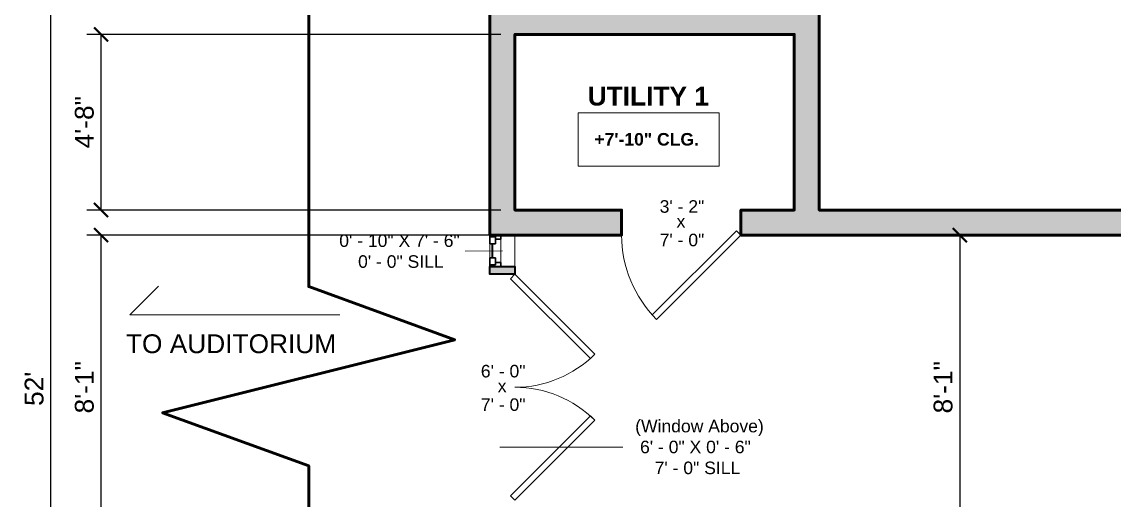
# Model space of a CAD drawing. Header units: inches. Extents: x -2078 to 106214, y -964 to 6385.
# Drawn here: x 28841.3 to 29189.5, y 4066.3 to 4218.8 of the extents above; entities that cross this region are included whole.
import ezdxf

# ---------------------------------------------------------------- set-up
doc = ezdxf.new("R2010")
doc.units = ezdxf.units.IN
doc.header["$MEASUREMENT"] = 0
for name, color, linetype, lineweight in [('A-ANNO', 2, 'Continuous', 5), ('A-ANNO-DIMS', 1, 'Continuous', 9), ('A-DETAIL-1', 4, 'Continuous', 40), ('A-DOOR', 1, 'Continuous', 18), ('A-GLAZ', 2, 'Continuous', 30), ('A-WALL', 3, 'Continuous', 40), ('A-WINDOWS', 2, 'Continuous', 18)]:
    doc.layers.add(name, color=color, linetype=linetype, lineweight=lineweight)
doc.layers.add('A-HATCH', color=9, linetype='Continuous')
doc.styles.add('Arial', font='arial.ttf')
doc.styles.add('Arial_1', font='arial.ttf', dxfattribs={"height": 0.0625})
doc.styles.add('Arial_2', font='arial.ttf', dxfattribs={"height": 3})
doc.styles.add('Arial_B', font='arialbd.ttf', dxfattribs={"height": 4.5})
doc.styles.add('Arial_B_1', font='arialbd.ttf', dxfattribs={"height": 3})
doc.styles.add('JC', font='arial.ttf', dxfattribs={"height": 0.125})
doc.dimstyles.new('JC-DIMS', dxfattribs={"dimtxt": 0.125, "dimasz": 0.09375, "dimexe": 0.09375, "dimexo": 0.09375, "dimgap": 0.046875, "dimtad": 1, "dimdec": 1, "dimzin": 0, "dimdsep": 46, "dimlunit": 4, "dimtxsty": 'JC', "dimblk": 'ARCHTICK', "dimcen": 0.09, "dimclrd": 1, "dimclre": 1, "dimclrt": 256, "dimadec": 0, "dimazin": 0, "dimtfac": 1, "dimtdec": 1, "dimtofl": 0, "dimtmove": 1, "dimatfit": 3, "dimfxl": 1, "dimtolj": 1, "dimtzin": 0, "dimarcsym": 0})

# ---------------------------------------------------------------- blocks, each defined once
blk = doc.blocks.new('JC_DOOR_SINGLE PANEL - SINGLE DOOR-1461113-1-1st Floor - Classroom')
at = {"layer": 'A-DOOR', "lineweight": 30}
for p, q in [((-9.28, -29.46), (17.59, -2.59)), ((17.59, -2.59), (19, -4)), ((19, -4), (-7.87, -30.87)), ((-7.87, -30.87), (-9.28, -29.46))]:
    blk.add_line(p, q, dxfattribs=at)
at = {"layer": 'A-DOOR', "lineweight": 9}
blk.add_arc((19, -4), 38, 180, 225, dxfattribs=at)
blk = doc.blocks.new('JC_DOUBLE DOOR - DOUBLE DOOR-1539462-1-1st Floor - Classroom')
at = {"layer": 'A-DOOR', "lineweight": 30}
for p, q in [((-36, 4), (-10.54, 29.46)), ((-9.13, 28.04), (-34.59, 2.59)), ((-10.54, 29.46), (-9.13, 28.04)), ((10.54, 29.46), (9.13, 28.04)), ((9.13, 28.04), (34.59, 2.59)), ((36, 4), (10.54, 29.46)), ((-34.59, 2.59), (-36, 4)), ((34.59, 2.59), (36, 4))]:
    blk.add_line(p, q, dxfattribs=at)
at = {"layer": 'A-DOOR', "lineweight": 9}
for centre, start, end in [((-36, 4), 0, 45), ((36, 4), 135, 180)]:
    blk.add_arc(centre, 36, start, end, dxfattribs=at)
blk = doc.blocks.new('JC_FIXED WINDOW - MUNTIN - FIXED WINDOW-1539870-1-1st Floor - Classroom')
at = {"layer": 'A-GLAZ'}
for p, q in [((-5, 4), (-5, -4)), ((-2.25, 4), (-5, 4)), ((-4.5, 4), (-4.5, 2.25)), ((-2.25, 4), (-2.25, 2.25)), ((2.25, 4), (5, 4)), ((2.25, 4), (2.25, 2.25)), ((4.5, 4), (4.5, 2.25)), ((5, 4), (5, -4)), ((-5, 0.5), (-3.75, 0.5)), ((-4.5, 2.25), (-3.75, 2.25)), ((-2.25, 2.25), (-3.75, 2.25)), ((-3.75, 2.25), (-3.75, 0.5)), ((2.25, 2.25), (4.5, 2.25)), ((3.75, 2.25), (3.75, 0.5)), ((3.75, 0.5), (5, 0.5))]:
    blk.add_line(p, q, dxfattribs=at)
at = {"layer": 'A-GLAZ', "lineweight": 9}
for p, q in [((2.25, 4), (-2.25, 4)), ((3.75, 0.5), (-3.75, 0.5))]:
    blk.add_line(p, q, dxfattribs=at)
at = {"layer": 'A-GLAZ', "lineweight": 40}
blk.add_line((-2.25, 3.125), (2.25, 3.125), dxfattribs=at)
at = {"layer": 'A-WINDOWS'}
for p, q in [((5, 4), (-5, 4)), ((-5, -4), (5, -4))]:
    blk.add_line(p, q, dxfattribs=at)
blk = doc.blocks.new('_ArchTick')
at = {"color": 0, "linetype": 'ByBlock', "const_width": 0.15}
blk.add_lwpolyline([(-0.5, -0.5), (0.5, 0.5)], dxfattribs=at)
blk = doc.blocks.new('*D1601')
at = {"layer": 'A-ANNO-DIMS', "color": 1, "lineweight": -2, "transparency": 16777216}
for p, q in [((28993.98, 4150.78), (28862.04, 4150.78)), ((28866.54, 4053.78), (28866.54, 4150.78)), ((28993.98, 4053.78), (28862.04, 4053.78))]:
    blk.add_line(p, q, dxfattribs=at)
at = {"layer": 'Defpoints', "color": 0, "transparency": 16777216}
for p in [(28866.54, 4150.78), (28998.48, 4150.78), (28998.48, 4053.78)]:
    blk.add_point(p, dxfattribs=at)
at = {"layer": 'A-ANNO-DIMS', "color": 1, "lineweight": -2, "transparency": 16777216, "xscale": 4.5, "yscale": 4.5, "zscale": 4.5}
for p, rotation in [((28866.54, 4150.78), 90), ((28866.54, 4053.78), 270)]:
    blk.add_blockref('_ArchTick', p, dxfattribs=dict(at, rotation=rotation))
at = {"layer": 'A-ANNO-DIMS', "color": 2, "transparency": 16777216, "insert": (28861.23, 4102.28), "char_height": 6, "width": 0.4008, "attachment_point": 5, "rotation": 90, "style": 'JC'}
blk.add_mtext('\\A1;8\'-1"', dxfattribs=at)
blk = doc.blocks.new('*D1611')
at = {"layer": 'A-ANNO-DIMS', "color": 1, "lineweight": -2, "transparency": 16777216}
for p, q in [((28985.98, 4413.78), (28846.04, 4413.78)), ((28850.54, 3789.78), (28850.54, 4413.78)), ((28985.98, 3789.78), (28846.04, 3789.78))]:
    blk.add_line(p, q, dxfattribs=at)
at = {"layer": 'Defpoints', "color": 0, "transparency": 16777216}
for p in [(28850.54, 4413.78), (28990.48, 4413.78), (28990.48, 3789.78)]:
    blk.add_point(p, dxfattribs=at)
at = {"layer": 'A-ANNO-DIMS', "color": 1, "lineweight": -2, "transparency": 16777216, "xscale": 4.5, "yscale": 4.5, "zscale": 4.5}
for p, rotation in [((28850.54, 4413.78), 90), ((28850.54, 3789.78), 270)]:
    blk.add_blockref('_ArchTick', p, dxfattribs=dict(at, rotation=rotation))
at = {"layer": 'A-ANNO-DIMS', "color": 2, "transparency": 16777216, "insert": (28845.23, 4101.78), "char_height": 6, "width": 0.4874, "attachment_point": 5, "rotation": 90, "style": 'JC'}
blk.add_mtext("\\A1;52'", dxfattribs=at)
blk = doc.blocks.new('*D1613')
at = {"layer": 'A-ANNO-DIMS', "color": 1, "lineweight": -2, "transparency": 16777216}
for p, q in [((28990.48, 4418.28), (28990.48, 4565.05)), ((30624.48, 4058.28), (30624.48, 4565.05)), ((28990.48, 4560.55), (30624.48, 4560.55))]:
    blk.add_line(p, q, dxfattribs=at)
at = {"layer": 'Defpoints', "color": 0, "transparency": 16777216}
for p in [(30624.48, 4560.55), (28990.48, 4413.78), (30624.48, 4053.78)]:
    blk.add_point(p, dxfattribs=at)
at = {"layer": 'A-ANNO-DIMS', "color": 1, "lineweight": -2, "transparency": 16777216, "xscale": 4.5, "yscale": 4.5, "zscale": 4.5, "rotation": 180}
blk.add_blockref('_ArchTick', (28990.48, 4560.55), dxfattribs=at)
at = {"layer": 'A-ANNO-DIMS', "color": 1, "lineweight": -2, "transparency": 16777216, "xscale": 4.5, "yscale": 4.5, "zscale": 4.5}
blk.add_blockref('_ArchTick', (30624.48, 4560.55), dxfattribs=at)
at = {"layer": 'A-ANNO-DIMS', "color": 2, "transparency": 16777216, "insert": (29807.48, 4565.86), "char_height": 6, "width": 0.5739, "attachment_point": 5, "style": 'JC'}
blk.add_mtext('\\A1;136\'-2"', dxfattribs=at)
blk = doc.blocks.new('*D1621')
at = {"layer": 'A-ANNO-DIMS', "color": 1, "lineweight": -2, "transparency": 16777216}
for p, q in [((29141.43, 4150.78), (29135.77, 4150.78)), ((29140.27, 4150.78), (29140.27, 4053.78)), ((29141.43, 4053.78), (29135.77, 4053.78))]:
    blk.add_line(p, q, dxfattribs=at)
at = {"layer": 'Defpoints', "color": 0, "transparency": 16777216}
for p in [(29145.93, 4150.78), (29140.27, 4053.78), (29145.93, 4053.78)]:
    blk.add_point(p, dxfattribs=at)
at = {"layer": 'A-ANNO-DIMS', "color": 1, "lineweight": -2, "transparency": 16777216, "xscale": 4.5, "yscale": 4.5, "zscale": 4.5}
for p, rotation in [((29140.27, 4150.78), 90), ((29140.27, 4053.78), 270)]:
    blk.add_blockref('_ArchTick', p, dxfattribs=dict(at, rotation=rotation))
at = {"layer": 'A-ANNO-DIMS', "color": 2, "transparency": 16777216, "insert": (29134.96, 4102.28), "char_height": 6, "width": 0.4008, "attachment_point": 5, "rotation": 90, "style": 'JC'}
blk.add_mtext('\\A1;8\'-1"', dxfattribs=at)
blk = doc.blocks.new('*D1559')
at = {"layer": 'A-ANNO-DIMS', "color": 1, "lineweight": -2, "transparency": 16777216}
for p, q in [((28993.98, 4214.78), (28862.04, 4214.78)), ((28866.54, 4158.78), (28866.54, 4214.78)), ((28993.98, 4158.78), (28862.04, 4158.78))]:
    blk.add_line(p, q, dxfattribs=at)
at = {"layer": 'Defpoints', "color": 0, "transparency": 16777216}
for p in [(28866.54, 4214.78), (28998.48, 4214.78), (28998.48, 4158.78)]:
    blk.add_point(p, dxfattribs=at)
at = {"layer": 'A-ANNO-DIMS', "color": 1, "lineweight": -2, "transparency": 16777216, "xscale": 4.5, "yscale": 4.5, "zscale": 4.5}
for p, rotation in [((28866.54, 4214.78), 90), ((28866.54, 4158.78), 270)]:
    blk.add_blockref('_ArchTick', p, dxfattribs=dict(at, rotation=rotation))
at = {"layer": 'A-ANNO-DIMS', "color": 2, "transparency": 16777216, "insert": (28861.23, 4186.78), "char_height": 6, "width": 0.4008, "attachment_point": 5, "rotation": 90, "style": 'JC'}
blk.add_mtext('\\A1;4\'-8"', dxfattribs=at)
blk = doc.blocks.new('JC- existing door Tag_quad - JC- existing door Tag_quad-839775-1-1st Floor - Classroom')
at = {"layer": 'A-ANNO', "insert": (-0.0234, 0.0378), "char_height": 0.0625, "width": 0.0505, "attachment_point": 1, "style": 'Arial_2', "bg_fill": 3, "box_fill_scale": 1.25, "bg_fill_color": 256, "bg_fill_true_color": 13158600, "bg_fill_transparency": 0}
blk.add_mtext('x', dxfattribs=at)

msp = doc.modelspace()

# ---------------------------------------------------------------- hatches: boundary and pattern name
at = {"layer": 'A-HATCH'}
h = msp.add_hatch(color=256, dxfattribs=at)
h.dxf.hatch_style = 1
h.paths.add_polyline_path([(28998.482, 4138.284), (28990.482, 4138.284), (28990.482, 4140.784), (28998.482, 4140.784)])

# ---------------------------------------------------------------- linework, layer by layer
at = {"layer": 'A-ANNO'}
for p, q in [((28994.482, 4145.784), (28982.628, 4145.696)), ((28875.698, 4125.337), (28884.89, 4134.53)), ((28942.698, 4125.337), (28875.698, 4125.337)), ((29032.905, 4083.225), (28993.627, 4083.225))]:
    msp.add_line(p, q, dxfattribs=at)
at = {"layer": 'A-ANNO', "flags": 128}
msp.add_lwpolyline([(29018.659, 4189.794), (29063.57, 4189.794), (29063.57, 4172.726), (29018.659, 4172.726)], close=True, dxfattribs=at)
at = {"layer": 'A-DETAIL-1', "lineweight": 60}
msp.add_lwpolyline([(28932.72, 3696.894), (28932.72, 4077.194), (28886.154, 4094.143), (28979.287, 4117.426), (28932.72, 4134.375), (28932.72, 4506.375)], dxfattribs=at)
at = {"layer": 'A-WALL', "lineweight": 60}
msp.add_lwpolyline([(29198.482, 4158.784), (29095.482, 4158.784), (29095.482, 4404.784)], dxfattribs=at)
at = {"layer": 'A-WALL'}
msp.add_lwpolyline([(28998.482, 4138.284), (28990.482, 4138.284), (28990.482, 4140.784), (28998.482, 4140.784)], close=True, dxfattribs=at)

# ---------------------------------------------------------------- block references
at = {"layer": 'A-WINDOWS', "rotation": 89.99999999999991}
msp.add_blockref('JC_FIXED WINDOW - MUNTIN - FIXED WINDOW-1539870-1-1st Floor - Classroom', (28994.482, 4145.784), dxfattribs=at)

# ---------------------------------------------------------------- texts
at = {"layer": 'A-ANNO', "attachment_point": 1}
for s, insert, char_height, width, style in [('UTILITY 1', (29021.654, 4198.1), 6, 47.066, 'Arial_B'), ('+7\'-10" CLG.', (29023.779, 4183.341), 4, 41.814, 'Arial_B_1'), ('0\' - 10" X 7\' - 6"', (28942.464, 4151.027), 4, 48.48, 'Arial_1'), ('0\' - 0" SILL', (28948.464, 4144.361), 4, 34.138, 'Arial_1'), ('TO AUDITORIUM', (28874.461, 4119.156), 6, 82.214, 'Arial'), ('(Window Above)', (29036.792, 4091.911), 4, 51.106, 'Arial_1'), (' 6\' - 0" X 0\' - 6"', (29036.792, 4085.245), 4, 46.662, 'Arial_1'), ('    7\' - 0" SILL', (29036.792, 4078.578), 4, 42.218, 'Arial_1')]:
    msp.add_mtext(s, dxfattribs=dict(at, insert=insert, char_height=char_height, width=width, style=style))
at = {"layer": 'A-ANNO', "char_height": 4, "width": 17.978, "attachment_point": 1, "style": 'Arial_1', "bg_fill": 3, "box_fill_scale": 1.25, "bg_fill_color": 256, "bg_fill_true_color": 13158600, "bg_fill_transparency": 0}
for s, insert in [('3\' - 2"', (29044.597, 4161.921)), ('7\' - 0"', (29044.597, 4151.24)), ('6\' - 0"', (28987.597, 4109.421)), ('7\' - 0"', (28987.597, 4098.74))]:
    msp.add_mtext(s, dxfattribs=dict(at, insert=insert))

# ---------------------------------------------------------------- dimensions: what is measured, and where the dimension line sits
at = {"layer": 'A-ANNO-DIMS'}
for base, p1, p2, picture, middle in [((28866.54, 4214.784), (28998.482, 4158.784), (28998.482, 4214.784), '*D1559', (28861.227, 4186.784)), ((29140.271, 4053.784), (29145.928, 4150.784), (29145.928, 4053.784), '*D1621', (29134.958, 4102.284))]:
    dim = msp.add_linear_dim(base=base, p1=p1, p2=p2, angle=90, dimstyle='JC-DIMS', override={"dimclrt": 2}, dxfattribs=at)
    dim.commit()
    dim.dimension.update_dxf_attribs({"geometry": picture, "text_midpoint": middle})

# ---------------------------------------------------------------- next in the draw order: block references
at = {"layer": 'A-DOOR'}
msp.add_blockref('JC_DOOR_SINGLE PANEL - SINGLE DOOR-1461113-1-1st Floor - Classroom', (29051.482, 4154.784), dxfattribs=at)
at = {"layer": 'A-DOOR', "rotation": 269.9999999999999}
msp.add_blockref('JC_DOUBLE DOOR - DOUBLE DOOR-1539462-1-1st Floor - Classroom', (28994.482, 4102.284), dxfattribs=at)

# ---------------------------------------------------------------- next in the draw order: dimensions: what is measured, and where the dimension line sits
at = {"layer": 'A-ANNO-DIMS'}
dim = msp.add_linear_dim(base=(30624.482, 4560.548), p1=(28990.482, 4413.784), p2=(30624.482, 4053.784), dimstyle='JC-DIMS', override={"dimclrt": 2}, dxfattribs=at)
dim.commit()
dim.dimension.update_dxf_attribs({"geometry": '*D1613', "text_midpoint": (29807.482, 4565.864)})
for base, p1, p2, picture, middle in [((28850.54, 4413.784), (28990.482, 3789.784), (28990.482, 4413.784), '*D1611', (28845.227, 4101.784)), ((28866.54, 4150.784), (28998.482, 4053.784), (28998.482, 4150.784), '*D1601', (28861.227, 4102.284))]:
    dim = msp.add_linear_dim(base=base, p1=p1, p2=p2, angle=90, dimstyle='JC-DIMS', override={"dimclrt": 2}, dxfattribs=at)
    dim.commit()
    dim.dimension.update_dxf_attribs({"geometry": picture, "text_midpoint": middle})

# ---------------------------------------------------------------- next in the draw order: block references
at = {"layer": 'A-ANNO', "xscale": 64, "yscale": 64, "zscale": 64}
for p in [(29051.482, 4154.784), (28994.482, 4102.284)]:
    msp.add_blockref('JC- existing door Tag_quad - JC- existing door Tag_quad-839775-1-1st Floor - Classroom', p, dxfattribs=at)

# ---------------------------------------------------------------- next in the draw order: hatches: boundary and pattern name
at = {"layer": 'A-HATCH'}
h = msp.add_hatch(color=256, dxfattribs=at)
h.dxf.hatch_style = 1
h.paths.add_polyline_path([(29087.482, 4214.784), (29087.482, 4158.784), (29070.482, 4158.784), (29070.482, 4150.784), (29198.482, 4150.784), (29198.482, 4158.784), (29095.482, 4158.784), (29095.482, 4404.784), (29144.482, 4404.784), (29144.482, 4413.784), (28990.482, 4413.784), (28990.482, 4377.784), (28987.232, 4377.784), (28987.232, 4372.784), (28990.482, 4372.784), (28990.482, 4357.784), (28998.482, 4357.784), (28998.482, 4404.784), (29087.482, 4404.784), (29087.482, 4222.784), (28998.482, 4222.784), (28998.482, 4321.784), (28990.482, 4321.784), (28990.482, 4150.784), (29032.482, 4150.784), (29032.482, 4158.784), (28998.482, 4158.784), (28998.482, 4214.784)])

# ---------------------------------------------------------------- next in the draw order: linework, layer by layer
at = {"layer": 'A-WALL', "lineweight": 60}
msp.add_lwpolyline([(28990.482, 4321.784), (28990.482, 4150.784), (29032.482, 4150.784), (29032.482, 4158.784), (28998.482, 4158.784), (28998.482, 4214.784), (29087.482, 4214.784), (29087.482, 4158.784), (29070.482, 4158.784), (29070.482, 4150.784), (29198.482, 4150.784)], dxfattribs=at)

doc.saveas('drawing.dxf')
